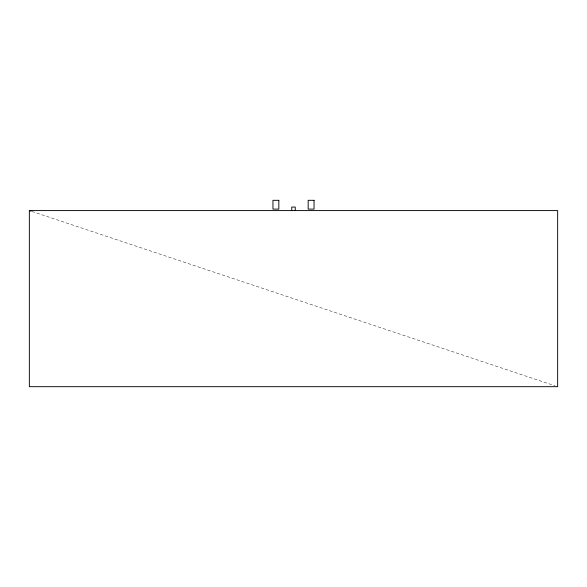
<?xml version="1.0" encoding="UTF-8"?>
<svg xmlns="http://www.w3.org/2000/svg" width="587" height="587" viewBox="0 0 587 587"><rect width="100%" height="100%" fill="white"/><g stroke="black" fill="none" stroke-linecap="round" stroke-linejoin="round"><path stroke-width="0.44" stroke-dasharray="2.94 2.2" d="M31.955 211.452L555.045 385.82"/><path stroke-width="0.88" d="M29.35 210.586L557.65 210.586L557.65 386.686L29.35 386.686L29.35 210.586L31.089 211.166M295.261 210.586L295.261 207.064L291.739 207.064L291.739 210.586M278.825 200.314L272.955 200.314L272.955 209.119L278.825 209.119L278.825 200.314M314.045 200.314L308.175 200.314L308.175 209.119L314.045 209.119L314.045 200.314"/></g></svg>
